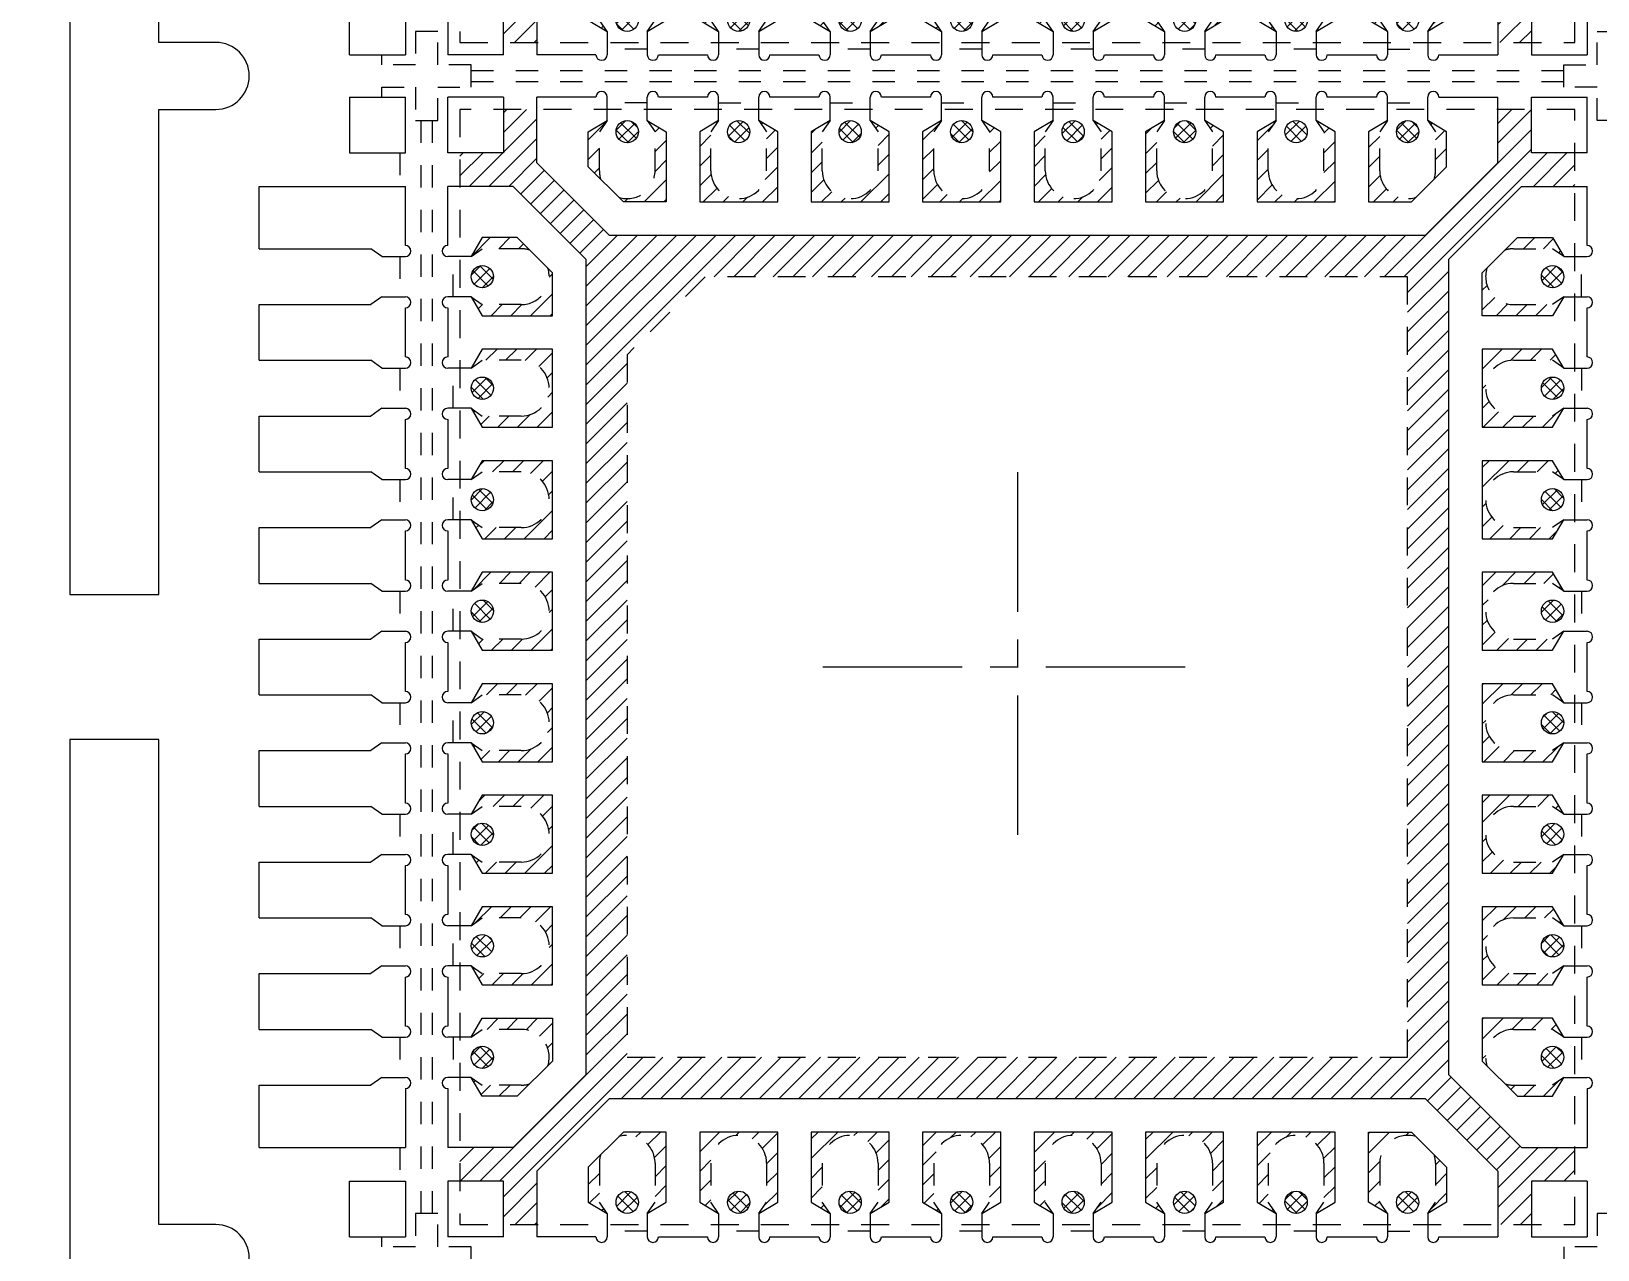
# Model space of a CAD drawing. Extents: x -6879 to 1236, y -1283 to -95.
# Drawn here: x -6789.49 to -6782.47, y -1137.33 to -1131.86 of the extents above; entities that cross this region are included whole.
import ezdxf

# ---------------------------------------------------------------- set-up
doc = ezdxf.new("R2010")
doc.units = 0
doc.header["$LTSCALE"] = 5
doc.header["$MEASUREMENT"] = 0
doc.header["$PDMODE"] = 3
for name, pattern in [('0', [0]), ('CENTER', [2, 1.25, -0.25, 0.25, -0.25]), ('HIDDEN', [0.375, 0.25, -0.125])]:
    doc.linetypes.add(name, pattern=pattern)
doc.layers.get('Defpoints').update_dxf_attribs({"linetype": 'CONTINUOUS'})
for name, color, linetype in [('1', 7, 'CONTINUOUS'), ('1D', 4, 'CONTINUOUS'), ('\\M+5B1EA\\M+5D7A2', 4, '0'), ('PKG', 2, 'CONTINUOUS')]:
    doc.layers.add(name, color=color, linetype=linetype)
doc.layers.add('center', color=1, linetype='CONTINUOUS', lineweight=18)
doc.layers.add('ETCH', color=4, linetype='CONTINUOUS', lineweight=15)
doc.styles.add('\\M+5CBCE\\M+5CCE5', font='SimSun.ttf')
doc.styles.add('SIMPLEX', font='SIMPLEX')
doc.dimstyles.get("Standard").update_dxf_attribs({"dimscale": 0.12, "dimtxt": 1, "dimasz": 1, "dimexe": 0.3, "dimexo": 0.3, "dimgap": 0.3, "dimtad": 0, "dimdec": 3, "dimzin": 0, "dimdsep": 46, "dimtxsty": 'SIMPLEX', "dimcen": 0.5, "dimclrd": 256, "dimclre": 256, "dimclrt": 256, "dimadec": 0, "dimazin": 0, "dimtfac": 1, "dimtdec": 3, "dimtofl": 0, "dimtmove": 0, "dimatfit": 0, "dimfxl": 0, "dimtolj": 1, "dimtzin": 0, "dimlwd": -1, "dimlwe": -1, "dimarcsym": 0})

# ---------------------------------------------------------------- blocks, each defined once
blk = doc.blocks.new('*D62')
at = {"layer": '\\M+5B1EA\\M+5D7A2', "linetype": 'Continuous', "lineweight": 5}
for p, q in [((-6790.8189, -1140.5995), (-6790.8189, -1149.5968)), ((-6790.8189, -1149.5968), (-6789.361, -1149.8368)), ((-6789.361, -1149.8368), (-6789.361, -1150.0768))]:
    blk.add_line(p, q, dxfattribs=at)
at = {"layer": 'Defpoints', "color": 0}
for p in [(-6756.0689, -1068.0755), (-6790.8189, -1140.5635), (-6789.361, -1150.0768)]:
    blk.add_point(p, dxfattribs=at)
at = {"layer": '\\M+5B1EA\\M+5D7A2', "lineweight": 5, "insert": (-6789.361, -1152.0972), "char_height": 0.96, "attachment_point": 5, "rotation": 90, "style": '\\M+5CBCE\\M+5CCE5'}
blk.add_mtext('\\A1;34.750', dxfattribs=at)
blk = doc.blocks.new('*U104')
at = {"layer": '1', "lineweight": 5}
for p, q in [((-0.09, -0.1175), (-0.09, -0.2225)), ((0.09, -0.1175), (0.09, -0.2225))]:
    blk.add_line(p, q, dxfattribs=at)
for points in [[(0.175, -0.0675), (0.175, 0.2475), (-0.175, 0.2475), (-0.175, -0.0675)], [(-0.175, -0.0675), (-0.09, -0.1175)], [(0.09, -0.1175), (0.175, -0.0675)]]:
    blk.add_lwpolyline(points, dxfattribs=at)
blk.add_circle((0, -0.0675), 0.05, dxfattribs=at)
for centre in [(-0.115, -0.2225), (0.115, -0.2225)]:
    blk.add_arc(centre, 0.025, 180, 0, dxfattribs=at)
at = {"layer": '1D', "linetype": 'HIDDEN', "lineweight": 5, "ltscale": 0.02}
for p, q in [((-0.125, 0.1075), (-0.125, -0.0675)), ((0.125, 0.1075), (0.125, -0.0675)), ((-0.09, -0.1175), (-0.125, -0.0675)), ((0.09, -0.1175), (0.125, -0.0675)), ((0.09, -0.1975), (-0.09, -0.1975))]:
    blk.add_line(p, q, dxfattribs=at)
blk.add_arc((0, 0.1075), 0.125, 0, 180, dxfattribs=at)
blk = doc.blocks.new('*U103')
at = {"layer": 'ETCH', "color": 0, "linetype": 'ByBlock', "lineweight": -2}
for p in [(0, 0), (0.5, 0), (1, 0), (1.5, 0), (2, 0), (2.5, 0)]:
    blk.add_blockref('*U104', p, dxfattribs=at)
blk = doc.blocks.new('*U106')
at = {"layer": '1', "lineweight": 5}
blk.add_line((-0.11, 0), (0.11, 0), dxfattribs=at)
blk = doc.blocks.new('*U105')
at = {"layer": 'ETCH', "color": 0, "linetype": 'ByBlock', "lineweight": -2}
for p in [(0, 0), (0.5, 0), (1, 0), (1.5, 0), (2, 0), (2.5, 0), (3, 0)]:
    blk.add_blockref('*U106', p, dxfattribs=at)
blk = doc.blocks.new('*U108')
at = {"layer": '1', "lineweight": 5}
for p, q in [((-0.09, -0.1175), (-0.09, -0.2225)), ((0.09, -0.1175), (0.09, -0.2225))]:
    blk.add_line(p, q, dxfattribs=at)
for points in [[(0.175, -0.0675), (0.175, 0.2475), (-0.175, 0.2475), (-0.175, -0.0675)], [(-0.175, -0.0675), (-0.09, -0.1175)], [(0.09, -0.1175), (0.175, -0.0675)]]:
    blk.add_lwpolyline(points, dxfattribs=at)
blk.add_circle((0, -0.0675), 0.05, dxfattribs=at)
for centre in [(-0.115, -0.2225), (0.115, -0.2225)]:
    blk.add_arc(centre, 0.025, 180, 0, dxfattribs=at)
at = {"layer": '1D', "linetype": 'HIDDEN', "lineweight": 5, "ltscale": 0.02}
for p, q in [((-0.125, 0.1075), (-0.125, -0.0675)), ((0.125, 0.1075), (0.125, -0.0675)), ((-0.09, -0.1175), (-0.125, -0.0675)), ((0.09, -0.1175), (0.125, -0.0675)), ((0.09, -0.1975), (-0.09, -0.1975))]:
    blk.add_line(p, q, dxfattribs=at)
blk.add_arc((0, 0.1075), 0.125, 0, 180, dxfattribs=at)
blk = doc.blocks.new('*U107')
at = {"layer": 'ETCH', "color": 0, "linetype": 'ByBlock', "lineweight": -2}
for p in [(0, 0), (0.5, 0), (1, 0), (1.5, 0), (2, 0), (2.5, 0)]:
    blk.add_blockref('*U108', p, dxfattribs=at)
blk = doc.blocks.new('*U110')
at = {"layer": '1', "lineweight": 5}
blk.add_line((-0.11, 0), (0.11, 0), dxfattribs=at)
blk = doc.blocks.new('*U109')
at = {"layer": 'ETCH', "color": 0, "linetype": 'ByBlock', "lineweight": -2}
for p in [(0, 0), (0.5, 0), (1, 0), (1.5, 0), (2, 0), (2.5, 0), (3, 0)]:
    blk.add_blockref('*U110', p, dxfattribs=at)
blk = doc.blocks.new('*U114')
at = {"layer": '1', "lineweight": 5}
for p, q in [((-0.09, -0.1175), (-0.09, -0.2225)), ((0.09, -0.1175), (0.09, -0.2225))]:
    blk.add_line(p, q, dxfattribs=at)
for points in [[(0.175, -0.0675), (0.175, 0.2475), (-0.175, 0.2475), (-0.175, -0.0675)], [(-0.175, -0.0675), (-0.09, -0.1175)], [(0.09, -0.1175), (0.175, -0.0675)]]:
    blk.add_lwpolyline(points, dxfattribs=at)
blk.add_circle((0, -0.0675), 0.05, dxfattribs=at)
for centre in [(-0.115, -0.2225), (0.115, -0.2225)]:
    blk.add_arc(centre, 0.025, 180, 0, dxfattribs=at)
at = {"layer": '1D', "linetype": 'HIDDEN', "lineweight": 5, "ltscale": 0.02}
for p, q in [((-0.125, 0.1075), (-0.125, -0.0675)), ((0.125, 0.1075), (0.125, -0.0675)), ((-0.09, -0.1175), (-0.125, -0.0675)), ((0.09, -0.1175), (0.125, -0.0675)), ((0.09, -0.1975), (-0.09, -0.1975))]:
    blk.add_line(p, q, dxfattribs=at)
blk.add_arc((0, 0.1075), 0.125, 0, 180, dxfattribs=at)
blk = doc.blocks.new('*U113')
at = {"layer": 'ETCH', "color": 0, "linetype": 'ByBlock', "lineweight": -2}
for p in [(0, 0), (0.5, 0), (1, 0), (1.5, 0), (2, 0), (2.5, 0)]:
    blk.add_blockref('*U114', p, dxfattribs=at)
blk = doc.blocks.new('*U102')
at = {"layer": '1', "lineweight": 5}
blk.add_line((-0.11, 0), (0.11, 0), dxfattribs=at)
blk = doc.blocks.new('*U101')
at = {"layer": 'ETCH', "color": 0, "linetype": 'ByBlock', "lineweight": -2}
for p in [(0, 0), (0.5, 0), (1, 0), (1.5, 0), (2, 0), (2.5, 0), (3, 0)]:
    blk.add_blockref('*U102', p, dxfattribs=at)
blk = doc.blocks.new('*U112')
at = {"layer": '1', "lineweight": 5}
for p, q in [((-0.09, -0.1175), (-0.09, -0.2225)), ((0.09, -0.1175), (0.09, -0.2225))]:
    blk.add_line(p, q, dxfattribs=at)
for points in [[(0.175, -0.0675), (0.175, 0.2475), (-0.175, 0.2475), (-0.175, -0.0675)], [(-0.175, -0.0675), (-0.09, -0.1175)], [(0.09, -0.1175), (0.175, -0.0675)]]:
    blk.add_lwpolyline(points, dxfattribs=at)
blk.add_circle((0, -0.0675), 0.05, dxfattribs=at)
for centre in [(-0.115, -0.2225), (0.115, -0.2225)]:
    blk.add_arc(centre, 0.025, 180, 0, dxfattribs=at)
at = {"layer": '1D', "linetype": 'HIDDEN', "lineweight": 5, "ltscale": 0.02}
for p, q in [((-0.125, 0.1075), (-0.125, -0.0675)), ((0.125, 0.1075), (0.125, -0.0675)), ((-0.09, -0.1175), (-0.125, -0.0675)), ((0.09, -0.1175), (0.125, -0.0675)), ((0.09, -0.1975), (-0.09, -0.1975))]:
    blk.add_line(p, q, dxfattribs=at)
blk.add_arc((0, 0.1075), 0.125, 0, 180, dxfattribs=at)
blk = doc.blocks.new('*U111')
at = {"layer": 'ETCH', "color": 0, "linetype": 'ByBlock', "lineweight": -2}
for p in [(0, 0), (0.5, 0), (1, 0), (1.5, 0), (2, 0), (2.5, 0)]:
    blk.add_blockref('*U112', p, dxfattribs=at)
blk = doc.blocks.new('*U116')
at = {"layer": '1', "lineweight": 5}
blk.add_line((-0.11, 0), (0.11, 0), dxfattribs=at)
blk = doc.blocks.new('*U115')
at = {"layer": 'ETCH', "color": 0, "linetype": 'ByBlock', "lineweight": -2}
for p in [(0, 0), (0.5, 0), (1, 0), (1.5, 0), (2, 0), (2.5, 0), (3, 0)]:
    blk.add_blockref('*U116', p, dxfattribs=at)
blk = doc.blocks.new('*U100')
at = {"layer": 'ETCH'}
h = blk.add_hatch(dxfattribs=at)
h.set_pattern_fill('ANSI31', color=256, scale=0.5)
h.set_pattern_definition([(45, (163.06536, 81.718724), (-0.044194174, 0.044194174), [])])
h.paths.add_polyline_path([(-2.5, 2.305), (-2.305, 2.305), (-2.305, 2.5), (-2.155, 2.5), (-2.155, 2.2611), (-1.8289, 1.935), (1.8289, 1.935), (2.155, 2.2611), (2.155, 2.5), (2.305, 2.5), (2.305, 2.305), (2.5, 2.305), (2.5, 2.155), (2.2611, 2.155), (1.935, 1.8289), (1.935, -1.8289), (2.2611, -2.155), (2.5, -2.155), (2.5, -2.305), (2.305, -2.305), (2.305, -2.5), (2.155, -2.5), (2.155, -2.2611), (1.8289, -1.935), (-1.8289, -1.935), (-2.155, -2.2611), (-2.155, -2.5), (-2.305, -2.5), (-2.305, -2.305), (-2.5, -2.305), (-2.5, -2.155), (-2.2611, -2.155), (-1.935, -1.8289), (-1.935, 1.8289), (-2.2611, 2.155), (-2.5, 2.155)])
h.paths.add_polyline_path([(-1.75, 1.4), (-1.75, -1.75), (1.75, -1.75), (1.75, 1.75), (-1.4, 1.75)], flags=16)
at = {"layer": 'ETCH', "lineweight": 5}
h = blk.add_hatch(dxfattribs=at)
h.set_pattern_fill('ANSI37', color=6, scale=0.3, style=0)
h.set_pattern_definition([(45, (6732.2534, 944.254025), (-0.0265165043, 0.0265165043), []), (135, (6732.2534, 944.254025), (-0.0265165043, -0.0265165043), [])])
h.paths.add_polyline_path([(1.8, 2.4, 1), (1.7, 2.4, 1)])
h.paths.add_polyline_path([(0.8, 2.4, 1), (0.7, 2.4, 1)])
h.paths.add_polyline_path([(-0.2, 2.4, 1), (-0.3, 2.4, 1)])
h.paths.add_polyline_path([(-1.2, 2.4, 1), (-1.3, 2.4, 1)])
h.paths.add_polyline_path([(-2.35, 1.75, 1), (-2.45, 1.75, 1)])
h.paths.add_polyline_path([(-2.35, 1.25, 1), (-2.45, 1.25, 1)])
h.paths.add_polyline_path([(-2.35, 0.25, 1), (-2.45, 0.25, 1)])
h.paths.add_polyline_path([(-2.35, -0.25, 1), (-2.45, -0.25, 1)])
h.paths.add_polyline_path([(-1.2, -2.4, 1), (-1.3, -2.4, 1)])
h.paths.add_polyline_path([(0.3, 2.4, 1), (0.2, 2.4, 1)])
h.paths.add_polyline_path([(-0.2, -2.4, 1), (-0.3, -2.4, 1)])
h.paths.add_polyline_path([(-0.7, 2.4, 1), (-0.8, 2.4, 1)])
h.paths.add_polyline_path([(2.45, -1.25, 1), (2.35, -1.25, 1)])
h.paths.add_polyline_path([(1.3, 2.4, 1), (1.2, 2.4, 1)])
h.paths.add_polyline_path([(-1.7, 2.4, 1), (-1.8, 2.4, 1)])
h.paths.add_polyline_path([(0.8, -2.4, 1), (0.7, -2.4, 1)])
h.paths.add_polyline_path([(1.8, -2.4, 1), (1.7, -2.4, 1)])
h.paths.add_polyline_path([(-2.35, -0.75, 1), (-2.45, -0.75, 1)])
h.paths.add_polyline_path([(-2.35, -1.75, 1), (-2.45, -1.75, 1)])
h.paths.add_polyline_path([(-2.35, 0.75, 1), (-2.45, 0.75, 1)])
h.paths.add_polyline_path([(-2.35, -1.25, 1), (-2.45, -1.25, 1)])
h.paths.add_polyline_path([(0.3, -2.4, 1), (0.2, -2.4, 1)])
h.paths.add_polyline_path([(1.3, -2.4, 1), (1.2, -2.4, 1)])
h.paths.add_polyline_path([(-1.7, -2.4, 1), (-1.8, -2.4, 1)])
h.paths.add_polyline_path([(-0.7, -2.4, 1), (-0.8, -2.4, 1)])
h.paths.add_polyline_path([(2.45, 0.75, 1), (2.35, 0.75, 1)])
h.paths.add_polyline_path([(2.45, -1.75, 1), (2.35, -1.75, 1)])
h.paths.add_polyline_path([(2.45, -0.75, 1), (2.35, -0.75, 1)])
h.paths.add_polyline_path([(2.45, 0.25, 1), (2.35, 0.25, 1)])
h.paths.add_polyline_path([(2.45, -0.25, 1), (2.35, -0.25, 1)])
h.paths.add_polyline_path([(2.45, 1.25, 1), (2.35, 1.25, 1)])
h.paths.add_polyline_path([(2.45, 1.75, 1), (2.35, 1.75, 1)])
at = {"layer": 'ETCH'}
h = blk.add_hatch(dxfattribs=at)
h.set_pattern_fill('ANSI31', color=256, scale=0.5, angle=180)
h.paths.add_polyline_path([(1.425, 2.085), (1.425, 2.4), (1.34, 2.45), (1.375, 2.4), (1.375, 2.225, -1), (1.125, 2.225), (1.125, 2.4), (1.16, 2.45), (1.075, 2.4), (1.075, 2.085)])
h.paths.add_polyline_path([(-1.075, 2.085), (-1.075, 2.4), (-1.16, 2.45), (-1.125, 2.4), (-1.125, 2.225, -1), (-1.375, 2.225), (-1.375, 2.4), (-1.34, 2.45), (-1.425, 2.4), (-1.425, 2.085)])
h.paths.add_polyline_path([(0.925, 2.085), (0.925, 2.4), (0.84, 2.45), (0.875, 2.4), (0.875, 2.225, -1), (0.625, 2.225), (0.625, 2.4), (0.66, 2.45), (0.575, 2.4), (0.575, 2.085)])
h.paths.add_polyline_path([(0.425, 2.085), (0.425, 2.4), (0.34, 2.45), (0.375, 2.4), (0.375, 2.225, -1), (0.125, 2.225), (0.125, 2.4), (0.16, 2.45), (0.075, 2.4), (0.075, 2.085)])
h.paths.add_polyline_path([(-0.575, 2.085), (-0.575, 2.4), (-0.66, 2.45), (-0.625, 2.4), (-0.625, 2.225, -1), (-0.875, 2.225), (-0.875, 2.4), (-0.84, 2.45), (-0.925, 2.4), (-0.925, 2.085)])
h.paths.add_polyline_path([(-0.075, 2.085), (-0.075, 2.4), (-0.16, 2.45), (-0.125, 2.4), (-0.125, 2.225, -1), (-0.375, 2.225), (-0.375, 2.4), (-0.34, 2.45), (-0.425, 2.4), (-0.425, 2.085)])
h.paths.add_polyline_path([(1.625, 2.225), (1.625, 2.4), (1.66, 2.45), (1.575, 2.4), (1.575, 2.085), (1.7668, 2.085), (1.7876, 2.1058, -0.506777)])
h.paths.add_polyline_path([(-1.575, 2.4), (-1.66, 2.45), (-1.625, 2.4), (-1.625, 2.225, -0.506777), (-1.7876, 2.1058), (-1.7668, 2.085), (-1.575, 2.085)])
h.paths.add_polyline_path([(1.925, 2.2432), (1.925, 2.4), (1.84, 2.45), (1.875, 2.4), (1.875, 2.225, -0.076504), (1.8692, 2.1874)])
h.paths.add_polyline_path([(-1.875, 2.225), (-1.875, 2.4), (-1.84, 2.45), (-1.925, 2.4), (-1.925, 2.2432), (-1.8692, 2.1874, -0.076504)])
h = blk.add_hatch(dxfattribs=at)
h.set_pattern_fill('ANSI31', color=256, scale=0.5)
h.paths.add_polyline_path([(-2.085, 1.425), (-2.4, 1.425), (-2.45, 1.34), (-2.4, 1.375), (-2.225, 1.375, -1), (-2.225, 1.125), (-2.4, 1.125), (-2.45, 1.16), (-2.4, 1.075), (-2.085, 1.075)])
h.paths.add_polyline_path([(-2.085, -1.075), (-2.4, -1.075), (-2.45, -1.16), (-2.4, -1.125), (-2.225, -1.125, -1), (-2.225, -1.375), (-2.4, -1.375), (-2.45, -1.34), (-2.4, -1.425), (-2.085, -1.425)])
h.paths.add_polyline_path([(-2.085, 0.925), (-2.4, 0.925), (-2.45, 0.84), (-2.4, 0.875), (-2.225, 0.875, -1), (-2.225, 0.625), (-2.4, 0.625), (-2.45, 0.66), (-2.4, 0.575), (-2.085, 0.575)])
h.paths.add_polyline_path([(-2.085, 0.425), (-2.4, 0.425), (-2.45, 0.34), (-2.4, 0.375), (-2.225, 0.375, -1), (-2.225, 0.125), (-2.4, 0.125), (-2.45, 0.16), (-2.4, 0.075), (-2.085, 0.075)])
h.paths.add_polyline_path([(-2.085, -0.575), (-2.4, -0.575), (-2.45, -0.66), (-2.4, -0.625), (-2.225, -0.625, -1), (-2.225, -0.875), (-2.4, -0.875), (-2.45, -0.84), (-2.4, -0.925), (-2.085, -0.925)])
h.paths.add_polyline_path([(-2.085, -0.075), (-2.4, -0.075), (-2.45, -0.16), (-2.4, -0.125), (-2.225, -0.125, -1), (-2.225, -0.375), (-2.4, -0.375), (-2.45, -0.34), (-2.4, -0.425), (-2.085, -0.425)])
h.paths.add_polyline_path([(-2.225, 1.625), (-2.4, 1.625), (-2.45, 1.66), (-2.4, 1.575), (-2.085, 1.575), (-2.085, 1.7668), (-2.1058, 1.7876, -0.506777)])
h.paths.add_polyline_path([(-2.4, -1.575), (-2.45, -1.66), (-2.4, -1.625), (-2.225, -1.625, -0.506777), (-2.1058, -1.7876), (-2.085, -1.7668), (-2.085, -1.575)])
h.paths.add_polyline_path([(-2.2432, 1.925), (-2.4, 1.925), (-2.45, 1.84), (-2.4, 1.875), (-2.225, 1.875, -0.076504), (-2.1874, 1.8692)])
h.paths.add_polyline_path([(-2.225, -1.875), (-2.4, -1.875), (-2.45, -1.84), (-2.4, -1.925), (-2.2432, -1.925), (-2.1874, -1.8692, -0.076504)])
h = blk.add_hatch(dxfattribs=at)
h.set_pattern_fill('ANSI31', color=256, scale=0.5)
h.paths.add_polyline_path([(2.085, -1.425), (2.4, -1.425), (2.45, -1.34), (2.4, -1.375), (2.225, -1.375, -1), (2.225, -1.125), (2.4, -1.125), (2.45, -1.16), (2.4, -1.075), (2.085, -1.075)])
h.paths.add_polyline_path([(2.085, 1.075), (2.4, 1.075), (2.45, 1.16), (2.4, 1.125), (2.225, 1.125, -1), (2.225, 1.375), (2.4, 1.375), (2.45, 1.34), (2.4, 1.425), (2.085, 1.425)])
h.paths.add_polyline_path([(2.085, -0.925), (2.4, -0.925), (2.45, -0.84), (2.4, -0.875), (2.225, -0.875, -1), (2.225, -0.625), (2.4, -0.625), (2.45, -0.66), (2.4, -0.575), (2.085, -0.575)])
h.paths.add_polyline_path([(2.085, -0.425), (2.4, -0.425), (2.45, -0.34), (2.4, -0.375), (2.225, -0.375, -1), (2.225, -0.125), (2.4, -0.125), (2.45, -0.16), (2.4, -0.075), (2.085, -0.075)])
h.paths.add_polyline_path([(2.085, 0.575), (2.4, 0.575), (2.45, 0.66), (2.4, 0.625), (2.225, 0.625, -1), (2.225, 0.875), (2.4, 0.875), (2.45, 0.84), (2.4, 0.925), (2.085, 0.925)])
h.paths.add_polyline_path([(2.085, 0.075), (2.4, 0.075), (2.45, 0.16), (2.4, 0.125), (2.225, 0.125, -1), (2.225, 0.375), (2.4, 0.375), (2.45, 0.34), (2.4, 0.425), (2.085, 0.425)])
h.paths.add_polyline_path([(2.225, -1.625), (2.4, -1.625), (2.45, -1.66), (2.4, -1.575), (2.085, -1.575), (2.085, -1.7668), (2.1058, -1.7876, -0.506777)])
h.paths.add_polyline_path([(2.4, 1.575), (2.45, 1.66), (2.4, 1.625), (2.225, 1.625, -0.506777), (2.1058, 1.7876), (2.085, 1.7668), (2.085, 1.575)])
h.paths.add_polyline_path([(2.2432, -1.925), (2.4, -1.925), (2.45, -1.84), (2.4, -1.875), (2.225, -1.875, -0.076504), (2.1874, -1.8692)])
h.paths.add_polyline_path([(2.225, 1.875), (2.4, 1.875), (2.45, 1.84), (2.4, 1.925), (2.2432, 1.925), (2.1874, 1.8692, -0.076504)])
h = blk.add_hatch(dxfattribs=at)
h.set_pattern_fill('ANSI31', color=256, scale=0.5)
h.paths.add_polyline_path([(-1.425, -2.085), (-1.425, -2.4), (-1.34, -2.45), (-1.375, -2.4), (-1.375, -2.225, -1), (-1.125, -2.225), (-1.125, -2.4), (-1.16, -2.45), (-1.075, -2.4), (-1.075, -2.085)])
h.paths.add_polyline_path([(1.075, -2.085), (1.075, -2.4), (1.16, -2.45), (1.125, -2.4), (1.125, -2.225, -1), (1.375, -2.225), (1.375, -2.4), (1.34, -2.45), (1.425, -2.4), (1.425, -2.085)])
h.paths.add_polyline_path([(-0.925, -2.085), (-0.925, -2.4), (-0.84, -2.45), (-0.875, -2.4), (-0.875, -2.225, -1), (-0.625, -2.225), (-0.625, -2.4), (-0.66, -2.45), (-0.575, -2.4), (-0.575, -2.085)])
h.paths.add_polyline_path([(-0.425, -2.085), (-0.425, -2.4), (-0.34, -2.45), (-0.375, -2.4), (-0.375, -2.225, -1), (-0.125, -2.225), (-0.125, -2.4), (-0.16, -2.45), (-0.075, -2.4), (-0.075, -2.085)])
h.paths.add_polyline_path([(0.575, -2.085), (0.575, -2.4), (0.66, -2.45), (0.625, -2.4), (0.625, -2.225, -1), (0.875, -2.225), (0.875, -2.4), (0.84, -2.45), (0.925, -2.4), (0.925, -2.085)])
h.paths.add_polyline_path([(0.075, -2.085), (0.075, -2.4), (0.16, -2.45), (0.125, -2.4), (0.125, -2.225, -1), (0.375, -2.225), (0.375, -2.4), (0.34, -2.45), (0.425, -2.4), (0.425, -2.085)])
h.paths.add_polyline_path([(-1.625, -2.225), (-1.625, -2.4), (-1.66, -2.45), (-1.575, -2.4), (-1.575, -2.085), (-1.7668, -2.085), (-1.7876, -2.1058, -0.506777)])
h.paths.add_polyline_path([(1.575, -2.4), (1.66, -2.45), (1.625, -2.4), (1.625, -2.225, -0.506777), (1.7876, -2.1058), (1.7668, -2.085), (1.575, -2.085)])
h.paths.add_polyline_path([(-1.925, -2.2432), (-1.925, -2.4), (-1.84, -2.45), (-1.875, -2.4), (-1.875, -2.225, -0.076504), (-1.8692, -2.1874)])
h.paths.add_polyline_path([(1.875, -2.225), (1.875, -2.4), (1.84, -2.45), (1.925, -2.4), (1.925, -2.2432), (1.8692, -2.1874, -0.076504)])
at = {"layer": '1', "lineweight": 5}
for p, q in [((-2.555, 2.305, -0.0291), (-2.555, 2.555, -0.0291)), ((-2.305, 2.555, -0.0291), (-2.555, 2.555, -0.0291)), ((-2.155, 2.2611, -0.0291), (-2.155, 2.555, -0.0291)), ((-1.89, 2.555, -0.0291), (-2.155, 2.555, -0.0291)), ((-1.84, 2.45, -0.0291), (-1.84, 2.555, -0.0291)), ((-1.66, 2.45, -0.0291), (-1.66, 2.555, -0.0291)), ((1.66, 2.45, -0.0291), (1.66, 2.555, -0.0291)), ((1.84, 2.45, -0.0291), (1.84, 2.555, -0.0291)), ((1.89, 2.555, -0.0291), (2.155, 2.555, -0.0291)), ((2.155, 2.2611, -0.0291), (2.155, 2.555, -0.0291)), ((2.305, 2.555, -0.0291), (2.555, 2.555, -0.0291)), ((2.555, 2.305, -0.0291), (2.555, 2.555, -0.0291)), ((-2.155, 2.2611, -0.0291), (-1.8289, 1.935, -0.0291)), ((1.8289, 1.935, -0.0291), (2.155, 2.2611, -0.0291)), ((-2.2611, 2.155, -0.0291), (-2.555, 2.155, -0.0291)), ((-2.555, 1.89, -0.0291), (-2.555, 2.155, -0.0291)), ((-1.935, 1.8289, -0.0291), (-2.2611, 2.155, -0.0291)), ((1.935, 1.8289, -0.0291), (2.2611, 2.155, -0.0291)), ((2.2611, 2.155, -0.0291), (2.555, 2.155, -0.0291)), ((2.555, 1.89, -0.0291), (2.555, 2.155, -0.0291)), ((-2.45, 1.84, -0.0291), (-2.555, 1.84, -0.0291)), ((2.45, 1.84, -0.0291), (2.555, 1.84, -0.0291)), ((-2.45, 1.66, -0.0291), (-2.555, 1.66, -0.0291)), ((2.45, 1.66, -0.0291), (2.555, 1.66, -0.0291)), ((-2.45, -1.66, -0.0291), (-2.555, -1.66, -0.0291)), ((2.45, -1.66, -0.0291), (2.555, -1.66, -0.0291)), ((-2.45, -1.84, -0.0291), (-2.555, -1.84, -0.0291)), ((-2.555, -1.89, -0.0291), (-2.555, -2.155, -0.0291)), ((-2.2611, -2.155, -0.0291), (-1.935, -1.8289, -0.0291)), ((2.2611, -2.155, -0.0291), (1.935, -1.8289, -0.0291)), ((2.45, -1.84, -0.0291), (2.555, -1.84, -0.0291)), ((2.555, -1.89, -0.0291), (2.555, -2.155, -0.0291)), ((-2.155, -2.2611, -0.0291), (-1.8289, -1.935, -0.0291)), ((1.8289, -1.935, -0.0291), (2.155, -2.2611, -0.0291)), ((-2.2611, -2.155, -0.0291), (-2.555, -2.155, -0.0291)), ((2.2611, -2.155, -0.0291), (2.555, -2.155, -0.0291)), ((-2.555, -2.305, -0.0291), (-2.555, -2.555, -0.0291)), ((-2.155, -2.2611, -0.0291), (-2.155, -2.555, -0.0291)), ((2.155, -2.2611, -0.0291), (2.155, -2.555, -0.0291)), ((2.555, -2.305, -0.0291), (2.555, -2.555, -0.0291)), ((-1.84, -2.45, -0.0291), (-1.84, -2.555, -0.0291)), ((-1.66, -2.45, -0.0291), (-1.66, -2.555, -0.0291)), ((1.66, -2.45, -0.0291), (1.66, -2.555, -0.0291)), ((1.84, -2.45, -0.0291), (1.84, -2.555, -0.0291)), ((-2.305, -2.555, -0.0291), (-2.555, -2.555, -0.0291)), ((-1.89, -2.555, -0.0291), (-2.155, -2.555, -0.0291)), ((1.89, -2.555, -0.0291), (2.155, -2.555, -0.0291)), ((2.305, -2.555, -0.0291), (2.555, -2.555, -0.0291))]:
    blk.add_line(p, q, dxfattribs=at)
at = {"layer": '1', "color": 7, "lineweight": 5}
for p, q in [((1.8289, 1.935, -0.0291), (-1.8289, 1.935, -0.0291)), ((-1.935, 1.8289, -0.0291), (-1.935, -1.8289, -0.0291)), ((1.935, -1.8289, -0.0291), (1.935, 1.8289, -0.0291)), ((-1.8289, -1.935, -0.0291), (1.8289, -1.935, -0.0291))]:
    blk.add_line(p, q, dxfattribs=at)
at = {"layer": '1', "lineweight": 5, "elevation": -0.0291}
for points in [[(-2.305, 2.555), (-2.305, 2.305), (-2.555, 2.305)], [(2.555, 2.305), (2.305, 2.305), (2.305, 2.555)], [(-1.925, 2.4), (-1.84, 2.45)], [(-1.575, 2.4), (-1.575, 2.085), (-1.7668, 2.085), (-1.925, 2.2432)], [(-1.925, 2.2432), (-1.925, 2.4)], [(-1.66, 2.45), (-1.575, 2.4)], [(1.66, 2.45), (1.575, 2.4)], [(1.575, 2.4), (1.575, 2.085), (1.7668, 2.085), (1.925, 2.2432)], [(1.925, 2.4), (1.84, 2.45)], [(1.925, 2.2432), (1.925, 2.4)], [(-2.4, 1.925), (-2.45, 1.84)], [(-2.4, 1.575), (-2.085, 1.575), (-2.085, 1.7668), (-2.2432, 1.925)], [(-2.2432, 1.925), (-2.4, 1.925)], [(2.4, 1.575), (2.085, 1.575), (2.085, 1.7668), (2.2432, 1.925)], [(2.2432, 1.925), (2.4, 1.925)], [(2.4, 1.925), (2.45, 1.84)], [(-2.45, 1.66), (-2.4, 1.575)], [(2.45, 1.66), (2.4, 1.575)], [(-2.45, -1.66), (-2.4, -1.575)], [(-2.4, -1.575), (-2.085, -1.575), (-2.085, -1.7668), (-2.2432, -1.925)], [(2.4, -1.575), (2.085, -1.575), (2.085, -1.7668), (2.2432, -1.925)], [(2.45, -1.66), (2.4, -1.575)], [(-2.4, -1.925), (-2.45, -1.84)], [(2.4, -1.925), (2.45, -1.84)], [(-2.2432, -1.925), (-2.4, -1.925)], [(2.2432, -1.925), (2.4, -1.925)], [(-1.575, -2.4), (-1.575, -2.085), (-1.7668, -2.085), (-1.925, -2.2432)], [(1.575, -2.4), (1.575, -2.085), (1.7668, -2.085), (1.925, -2.2432)], [(-1.925, -2.2432), (-1.925, -2.4)], [(1.925, -2.2432), (1.925, -2.4)], [(-2.305, -2.555), (-2.305, -2.305), (-2.555, -2.305)], [(2.555, -2.305), (2.305, -2.305), (2.305, -2.555)], [(-1.925, -2.4), (-1.84, -2.45)], [(-1.66, -2.45), (-1.575, -2.4)], [(1.66, -2.45), (1.575, -2.4)], [(1.925, -2.4), (1.84, -2.45)]]:
    blk.add_lwpolyline(points, dxfattribs=at)
at = {"layer": '1', "lineweight": 5}
for centre in [(-1.75, 2.4, -0.0291), (1.75, 2.4, -0.0291), (-2.4, 1.75, -0.0291), (2.4, 1.75, -0.0291), (-2.4, -1.75, -0.0291), (2.4, -1.75, -0.0291), (-1.75, -2.4, -0.0291), (1.75, -2.4, -0.0291)]:
    blk.add_circle(centre, 0.05, dxfattribs=at)
for centre, start, end in [((-1.865, 2.555, -0.0291), 360, 180), ((-1.635, 2.555, -0.0291), 360, 180), ((1.635, 2.555, -0.0291), 0, 180), ((1.865, 2.555, -0.0291), 0, 180), ((-2.555, 1.865, -0.0291), 90, 270), ((2.555, 1.865, -0.0291), 270, 90), ((-2.555, 1.635, -0.0291), 90, 270), ((2.555, 1.635, -0.0291), 270, 90), ((-2.555, -1.635, -0.0291), 90, 270), ((2.555, -1.635, -0.0291), 270, 90), ((-2.555, -1.865, -0.0291), 90, 270), ((2.555, -1.865, -0.0291), 270, 90), ((-1.865, -2.555, -0.0291), 180, 0), ((-1.635, -2.555, -0.0291), 180, 0), ((1.635, -2.555, -0.0291), 180, 360), ((1.865, -2.555, -0.0291), 180, 360)]:
    blk.add_arc(centre, 0.025, start, end, dxfattribs=at)
at = {"layer": '1D', "linetype": 'HIDDEN', "lineweight": 5, "ltscale": 0.02}
for p, q in [((-1.66, 2.53, -0.0291), (-1.84, 2.53, -0.0291)), ((1.66, 2.53, -0.0291), (1.84, 2.53, -0.0291)), ((-1.84, 2.45, -0.0291), (-1.875, 2.4, -0.0291)), ((-1.875, 2.225, -0.0291), (-1.875, 2.4, -0.0291)), ((-1.66, 2.45, -0.0291), (-1.625, 2.4, -0.0291)), ((-1.625, 2.225, -0.0291), (-1.625, 2.4, -0.0291)), ((1.66, 2.45, -0.0291), (1.625, 2.4, -0.0291)), ((1.625, 2.225, -0.0291), (1.625, 2.4, -0.0291)), ((1.84, 2.45, -0.0291), (1.875, 2.4, -0.0291)), ((1.875, 2.225, -0.0291), (1.875, 2.4, -0.0291)), ((-2.53, 1.66, -0.0291), (-2.53, 1.84, -0.0291)), ((-2.45, 1.84, -0.0291), (-2.4, 1.875, -0.0291)), ((-2.225, 1.875, -0.0291), (-2.4, 1.875, -0.0291)), ((2.225, 1.875, -0.0291), (2.4, 1.875, -0.0291)), ((2.45, 1.84, -0.0291), (2.4, 1.875, -0.0291)), ((2.53, 1.66, -0.0291), (2.53, 1.84, -0.0291)), ((-2.45, 1.66, -0.0291), (-2.4, 1.625, -0.0291)), ((-2.225, 1.625, -0.0291), (-2.4, 1.625, -0.0291)), ((2.225, 1.625, -0.0291), (2.4, 1.625, -0.0291)), ((2.45, 1.66, -0.0291), (2.4, 1.625, -0.0291)), ((-2.53, -1.66, -0.0291), (-2.53, -1.84, -0.0291)), ((-2.45, -1.66, -0.0291), (-2.4, -1.625, -0.0291)), ((-2.225, -1.625, -0.0291), (-2.4, -1.625, -0.0291)), ((2.225, -1.625, -0.0291), (2.4, -1.625, -0.0291)), ((2.45, -1.66, -0.0291), (2.4, -1.625, -0.0291)), ((2.53, -1.66, -0.0291), (2.53, -1.84, -0.0291)), ((-2.45, -1.84, -0.0291), (-2.4, -1.875, -0.0291)), ((-2.225, -1.875, -0.0291), (-2.4, -1.875, -0.0291)), ((2.225, -1.875, -0.0291), (2.4, -1.875, -0.0291)), ((2.45, -1.84, -0.0291), (2.4, -1.875, -0.0291)), ((-1.875, -2.225, -0.0291), (-1.875, -2.4, -0.0291)), ((-1.625, -2.225, -0.0291), (-1.625, -2.4, -0.0291)), ((1.625, -2.225, -0.0291), (1.625, -2.4, -0.0291)), ((1.875, -2.225, -0.0291), (1.875, -2.4, -0.0291)), ((-1.84, -2.45, -0.0291), (-1.875, -2.4, -0.0291)), ((-1.66, -2.45, -0.0291), (-1.625, -2.4, -0.0291)), ((1.66, -2.45, -0.0291), (1.625, -2.4, -0.0291)), ((1.84, -2.45, -0.0291), (1.875, -2.4, -0.0291)), ((-1.66, -2.53, -0.0291), (-1.84, -2.53, -0.0291)), ((1.66, -2.53, -0.0291), (1.84, -2.53, -0.0291))]:
    blk.add_line(p, q, dxfattribs=at)
at = {"layer": '1D', "linetype": 'HIDDEN', "lineweight": 5, "ltscale": 0.1, "elevation": -0.0291}
blk.add_lwpolyline([(-1.4, 1.75), (-1.75, 1.4), (-1.75, -1.75), (1.75, -1.75), (1.75, 1.75)], close=True, dxfattribs=at)
at = {"layer": '1D', "linetype": 'HIDDEN', "lineweight": 5, "ltscale": 0.02}
for centre, start, end in [((-1.75, 2.225, -0.0291), 180, 197.49937), ((-1.75, 2.225, -0.0291), 252.50063, 360), ((1.75, 2.225, -0.0291), 180, 287.49937), ((1.75, 2.225, -0.0291), 342.50063, 0), ((-2.225, 1.75, -0.0291), 72.50063, 90), ((2.225, 1.75, -0.0291), 90, 107.49937), ((-2.225, 1.75, -0.0291), 270, 17.49937), ((2.225, 1.75, -0.0291), 162.50063, 270), ((-2.225, -1.75, -0.0291), 342.50063, 90), ((2.225, -1.75, -0.0291), 90, 197.49937), ((-2.225, -1.75, -0.0291), 270, 287.49937), ((2.225, -1.75, -0.0291), 252.50063, 270), ((-1.75, -2.225, -0.0291), 0, 107.49937), ((1.75, -2.225, -0.0291), 72.50063, 180), ((-1.75, -2.225, -0.0291), 162.50063, 180), ((1.75, -2.225, -0.0291), 360, 17.49937)]:
    blk.add_arc(centre, 0.125, start, end, dxfattribs=at)
at = {"layer": 'center', "color": 1, "linetype": 'CENTER', "lineweight": 5, "ltscale": 0.1}
for p, q in [((0, 0.8728, -0.0291), (0, -0.8728, -0.0291)), ((-0.8728, 0, -0.0291), (0.8728, 0, -0.0291))]:
    blk.add_line(p, q, dxfattribs=at)
at = {"layer": 'PKG', "linetype": 'HIDDEN', "lineweight": 5, "ltscale": 0.1, "elevation": -0.0291}
blk.add_lwpolyline([(2.5, 2.5), (-2.5, 2.5), (-2.5, -2.5), (2.5, -2.5)], close=True, dxfattribs=at)
at = {"layer": 'ETCH'}
for name, p, rotation in [('*U101', (1.5, 2.555, -0.0291), 180), ('*U113', (1.25, 2.3325, -0.0291), 180), ('*U115', (-2.555, 1.5, -0.0291), 270), ('*U109', (2.555, -1.5, -0.0291), 90), ('*U111', (-2.3325, 1.25, -0.0291), 270), ('*U107', (2.3325, -1.25, -0.0291), 90)]:
    blk.add_blockref(name, p, dxfattribs=dict(at, rotation=rotation))
for name, p in [('*U103', (-1.25, -2.3325, -0.0291)), ('*U105', (-1.5, -2.555, -0.0291))]:
    blk.add_blockref(name, p, dxfattribs=at)
blk = doc.blocks.new('*U117')
at = {"layer": 'ETCH', "color": 0, "linetype": 'ByBlock', "lineweight": -2}
for p in [(0, 5.3), (0, 0)]:
    blk.add_blockref('*U100', p, dxfattribs=at)

msp = doc.modelspace()

# ---------------------------------------------------------------- linework, layer by layer
at = {"layer": '1', "lineweight": 5}
for p, q in [((-6787.8139, -1131.7185, -0.0291), (-6787.8139, -1131.9685, -0.0291)), ((-6788.0639, -1131.9685, -0.0291), (-6787.8139, -1131.9685, -0.0291)), ((-6788.0639, -1132.1585, -0.0291), (-6787.8139, -1132.1585, -0.0291)), ((-6787.8139, -1132.4085, -0.0291), (-6787.8139, -1132.1585, -0.0291)), ((-6788.4689, -1132.5585, -0.0291), (-6787.8139, -1132.5585, -0.0291)), ((-6787.8139, -1132.8235, -0.0291), (-6787.8139, -1132.5585, -0.0291)), ((-6787.9189, -1132.8735, -0.0291), (-6787.9689, -1132.8385, -0.0291)), ((-6787.9189, -1132.8735, -0.0291), (-6787.8139, -1132.8735, -0.0291)), ((-6787.9189, -1133.0535, -0.0291), (-6787.9689, -1133.0885, -0.0291)), ((-6787.9189, -1133.0535, -0.0291), (-6787.8139, -1133.0535, -0.0291)), ((-6787.8139, -1133.3235, -0.0291), (-6787.8139, -1133.1035, -0.0291)), ((-6787.9189, -1133.3735, -0.0291), (-6787.9689, -1133.3385, -0.0291)), ((-6787.9189, -1133.3735, -0.0291), (-6787.8139, -1133.3735, -0.0291)), ((-6787.9189, -1133.5535, -0.0291), (-6787.9689, -1133.5885, -0.0291)), ((-6787.9189, -1133.5535, -0.0291), (-6787.8139, -1133.5535, -0.0291)), ((-6787.8139, -1133.8235, -0.0291), (-6787.8139, -1133.6035, -0.0291)), ((-6787.9189, -1133.8735, -0.0291), (-6787.9689, -1133.8385, -0.0291)), ((-6787.9189, -1133.8735, -0.0291), (-6787.8139, -1133.8735, -0.0291)), ((-6787.9189, -1134.0535, -0.0291), (-6787.9689, -1134.0885, -0.0291)), ((-6787.9189, -1134.0535, -0.0291), (-6787.8139, -1134.0535, -0.0291)), ((-6787.8139, -1134.3235, -0.0291), (-6787.8139, -1134.1035, -0.0291)), ((-6787.9189, -1134.3735, -0.0291), (-6787.9689, -1134.3385, -0.0291)), ((-6787.9189, -1134.3735, -0.0291), (-6787.8139, -1134.3735, -0.0291)), ((-6787.9189, -1134.5535, -0.0291), (-6787.9689, -1134.5885, -0.0291)), ((-6787.9189, -1134.5535, -0.0291), (-6787.8139, -1134.5535, -0.0291)), ((-6787.8139, -1134.8235, -0.0291), (-6787.8139, -1134.6035, -0.0291)), ((-6787.9189, -1134.8735, -0.0291), (-6787.9689, -1134.8385, -0.0291)), ((-6787.9189, -1134.8735, -0.0291), (-6787.8139, -1134.8735, -0.0291)), ((-6788.9189, -1135.0385, -0.0291), (-6789.3189, -1135.0385, -0.0291)), ((-6789.3189, -1135.0385, -0.0291), (-6789.3189, -1139.0635, -0.0291)), ((-6788.9189, -1137.2135, -0.0291), (-6788.9189, -1135.0385, -0.0291)), ((-6787.9189, -1135.0535, -0.0291), (-6787.9689, -1135.0885, -0.0291)), ((-6787.9189, -1135.0535, -0.0291), (-6787.8139, -1135.0535, -0.0291)), ((-6787.8139, -1135.3235, -0.0291), (-6787.8139, -1135.1035, -0.0291)), ((-6787.9189, -1135.3735, -0.0291), (-6787.9689, -1135.3385, -0.0291)), ((-6787.9189, -1135.3735, -0.0291), (-6787.8139, -1135.3735, -0.0291)), ((-6787.9189, -1135.5535, -0.0291), (-6787.9689, -1135.5885, -0.0291)), ((-6787.9189, -1135.5535, -0.0291), (-6787.8139, -1135.5535, -0.0291)), ((-6787.8139, -1135.8235, -0.0291), (-6787.8139, -1135.6035, -0.0291)), ((-6787.9189, -1135.8735, -0.0291), (-6787.9689, -1135.8385, -0.0291)), ((-6787.9189, -1135.8735, -0.0291), (-6787.8139, -1135.8735, -0.0291)), ((-6787.9189, -1136.0535, -0.0291), (-6787.9689, -1136.0885, -0.0291)), ((-6787.9189, -1136.0535, -0.0291), (-6787.8139, -1136.0535, -0.0291)), ((-6787.8139, -1136.3235, -0.0291), (-6787.8139, -1136.1035, -0.0291)), ((-6787.9189, -1136.3735, -0.0291), (-6787.9689, -1136.3385, -0.0291)), ((-6787.9189, -1136.3735, -0.0291), (-6787.8139, -1136.3735, -0.0291)), ((-6787.9189, -1136.5535, -0.0291), (-6787.9689, -1136.5885, -0.0291)), ((-6787.9189, -1136.5535, -0.0291), (-6787.8139, -1136.5535, -0.0291)), ((-6787.8139, -1136.6035, -0.0291), (-6787.8139, -1136.8685, -0.0291)), ((-6788.4689, -1136.8685, -0.0291), (-6787.8139, -1136.8685, -0.0291)), ((-6787.8139, -1137.0185, -0.0291), (-6787.8139, -1137.2685, -0.0291)), ((-6788.6639, -1137.2135, -0.0291), (-6788.9189, -1137.2135, -0.0291)), ((-6788.0639, -1137.2685, -0.0291), (-6787.8139, -1137.2685, -0.0291))]:
    msp.add_line(p, q, dxfattribs=at)
at = {"layer": '1', "color": 7, "lineweight": 5}
for p, q in [((-6788.4689, -1132.8385, -0.0291), (-6788.4689, -1132.5585, -0.0291)), ((-6788.4689, -1132.8385, -0.0291), (-6787.9689, -1132.8385, -0.0291)), ((-6788.4689, -1133.0885, -0.0291), (-6787.9689, -1133.0885, -0.0291)), ((-6788.4689, -1133.3385, -0.0291), (-6788.4689, -1133.0885, -0.0291)), ((-6788.4689, -1133.3385, -0.0291), (-6787.9689, -1133.3385, -0.0291)), ((-6788.4689, -1133.5885, -0.0291), (-6787.9689, -1133.5885, -0.0291)), ((-6788.4689, -1133.8385, -0.0291), (-6788.4689, -1133.5885, -0.0291)), ((-6788.4689, -1133.8385, -0.0291), (-6787.9689, -1133.8385, -0.0291)), ((-6788.4689, -1134.0885, -0.0291), (-6787.9689, -1134.0885, -0.0291)), ((-6788.4689, -1134.3385, -0.0291), (-6788.4689, -1134.0885, -0.0291)), ((-6788.4689, -1134.3385, -0.0291), (-6787.9689, -1134.3385, -0.0291)), ((-6788.4689, -1134.5885, -0.0291), (-6787.9689, -1134.5885, -0.0291)), ((-6788.4689, -1134.8385, -0.0291), (-6788.4689, -1134.5885, -0.0291)), ((-6788.4689, -1134.8385, -0.0291), (-6787.9689, -1134.8385, -0.0291)), ((-6788.4689, -1135.0885, -0.0291), (-6787.9689, -1135.0885, -0.0291)), ((-6788.4689, -1135.3385, -0.0291), (-6788.4689, -1135.0885, -0.0291)), ((-6788.4689, -1135.3385, -0.0291), (-6787.9689, -1135.3385, -0.0291)), ((-6788.4689, -1135.5885, -0.0291), (-6787.9689, -1135.5885, -0.0291)), ((-6788.4689, -1135.8385, -0.0291), (-6788.4689, -1135.5885, -0.0291)), ((-6788.4689, -1135.8385, -0.0291), (-6787.9689, -1135.8385, -0.0291)), ((-6788.4689, -1136.0885, -0.0291), (-6787.9689, -1136.0885, -0.0291)), ((-6788.4689, -1136.3385, -0.0291), (-6788.4689, -1136.0885, -0.0291)), ((-6788.4689, -1136.3385, -0.0291), (-6787.9689, -1136.3385, -0.0291)), ((-6788.4689, -1136.8685, -0.0291), (-6788.4689, -1136.5885, -0.0291)), ((-6788.4689, -1136.5885, -0.0291), (-6787.9689, -1136.5885, -0.0291))]:
    msp.add_line(p, q, dxfattribs=at)
at = {"layer": '1', "lineweight": 5, "elevation": -0.0291}
msp.add_lwpolyline([(-6788.6639, -1132.2135, 1), (-6788.6639, -1131.9135), (-6788.9189, -1131.9135), (-6788.9189, -1129.7385), (-6789.3189, -1129.7385), (-6789.3189, -1134.3885), (-6788.9189, -1134.3885), (-6788.9189, -1132.2135)], format="xyb", close=True, dxfattribs=at)
for points in [[(-6788.0639, -1131.9685), (-6788.0639, -1131.7185), (-6787.8139, -1131.7185)], [(-6788.0639, -1132.1585), (-6788.0639, -1132.4085), (-6787.8139, -1132.4085)], [(-6788.0639, -1137.2685), (-6788.0639, -1137.0185), (-6787.8139, -1137.0185)]]:
    msp.add_lwpolyline(points, dxfattribs=at)
at = {"layer": '1', "lineweight": 5}
for centre, radius in [((-6787.8139, -1132.8485, -0.0291), 0.025), ((-6787.8139, -1133.0785, -0.0291), 0.025), ((-6787.8139, -1133.3485, -0.0291), 0.025), ((-6787.8139, -1133.5785, -0.0291), 0.025), ((-6787.8139, -1133.8485, -0.0291), 0.025), ((-6787.8139, -1134.0785, -0.0291), 0.025), ((-6787.8139, -1134.3485, -0.0291), 0.025), ((-6787.8139, -1134.5785, -0.0291), 0.025), ((-6787.8139, -1134.8485, -0.0291), 0.025), ((-6787.8139, -1135.0785, -0.0291), 0.025), ((-6787.8139, -1135.3485, -0.0291), 0.025), ((-6787.8139, -1135.5785, -0.0291), 0.025), ((-6787.8139, -1135.8485, -0.0291), 0.025), ((-6787.8139, -1136.0785, -0.0291), 0.025), ((-6787.8139, -1136.3485, -0.0291), 0.025), ((-6787.8139, -1136.5785, -0.0291), 0.025), ((-6788.6639, -1137.3635, -0.0291), 0.15)]:
    msp.add_arc(centre, radius, 270, 90, dxfattribs=at)
at = {"layer": '1D', "linetype": 'HIDDEN', "lineweight": 5, "ltscale": 0.02}
for p, q in [((-6787.5189, -1132.0385, -0.0291), (-6782.6189, -1132.0385, -0.0291)), ((-6787.5189, -1132.0885, -0.0291), (-6782.6189, -1132.0885, -0.0291)), ((-6787.7439, -1132.2635, -0.0291), (-6787.7439, -1137.1635, -0.0291)), ((-6787.6939, -1132.2635, -0.0291), (-6787.6939, -1137.1635, -0.0291)), ((-6787.8389, -1132.4085, -0.0291), (-6787.8389, -1132.5585, -0.0291)), ((-6787.8389, -1132.8735, -0.0291), (-6787.8389, -1133.0535, -0.0291)), ((-6787.8389, -1133.3735, -0.0291), (-6787.8389, -1133.5535, -0.0291)), ((-6787.8389, -1133.8735, -0.0291), (-6787.8389, -1134.0535, -0.0291)), ((-6787.8389, -1134.3735, -0.0291), (-6787.8389, -1134.5535, -0.0291)), ((-6787.8389, -1134.8735, -0.0291), (-6787.8389, -1135.0535, -0.0291)), ((-6787.8389, -1135.3735, -0.0291), (-6787.8389, -1135.5535, -0.0291)), ((-6787.8389, -1135.8735, -0.0291), (-6787.8389, -1136.0535, -0.0291)), ((-6787.8389, -1136.3735, -0.0291), (-6787.8389, -1136.5535, -0.0291)), ((-6787.8389, -1136.8685, -0.0291), (-6787.8389, -1137.0185, -0.0291)), ((-6787.6689, -1137.1635, -0.0291), (-6787.7689, -1137.1635, -0.0291)), ((-6787.7689, -1137.1635, -0.0291), (-6787.7689, -1137.3135, -0.0291)), ((-6787.6689, -1137.3135, -0.0291), (-6787.6689, -1137.1635, -0.0291)), ((-6787.9189, -1137.3135, -0.0291), (-6787.9189, -1137.2685, -0.0291)), ((-6787.7689, -1137.3135, -0.0291), (-6787.9189, -1137.3135, -0.0291)), ((-6787.5189, -1137.3135, -0.0291), (-6787.6689, -1137.3135, -0.0291)), ((-6787.5189, -1137.4135, -0.0291), (-6787.5189, -1137.3135, -0.0291))]:
    msp.add_line(p, q, dxfattribs=at)
at = {"layer": '1D', "linetype": 'HIDDEN', "lineweight": 5, "ltscale": 0.02, "elevation": -0.0291}
for points in [[(-6787.9189, -1132.1585), (-6787.9189, -1132.1135), (-6787.7689, -1132.1135), (-6787.7689, -1132.2635), (-6787.6689, -1132.2635), (-6787.6689, -1132.1135), (-6787.5189, -1132.1135), (-6787.5189, -1132.0135), (-6787.6689, -1132.0135), (-6787.6689, -1131.8635), (-6787.7689, -1131.8635), (-6787.7689, -1132.0135), (-6787.9189, -1132.0135), (-6787.9189, -1131.9685)], [(-6782.3239, -1137.5635), (-6782.3689, -1137.5635), (-6782.3689, -1137.4135), (-6782.2189, -1137.4135), (-6782.2189, -1137.3135), (-6782.3689, -1137.3135), (-6782.3689, -1137.1635), (-6782.4689, -1137.1635), (-6782.4689, -1137.3135), (-6782.6189, -1137.3135), (-6782.6189, -1137.4135), (-6782.4689, -1137.4135), (-6782.4689, -1137.5635), (-6782.5139, -1137.5635)]]:
    msp.add_lwpolyline(points, dxfattribs=at)
msp.add_lwpolyline([(-6782.4689, -1131.8635), (-6782.3689, -1131.8635), (-6782.3689, -1132.0135), (-6782.2189, -1132.0135), (-6782.2189, -1132.1135), (-6782.3689, -1132.1135), (-6782.3689, -1132.2635), (-6782.4689, -1132.2635), (-6782.4689, -1132.1135), (-6782.6189, -1132.1135), (-6782.6189, -1132.0135), (-6782.4689, -1132.0135)], close=True, dxfattribs=at)

# ---------------------------------------------------------------- block references
at = {"layer": 'ETCH'}
msp.add_blockref('*U117', (-6785.0689, -1134.7135), dxfattribs=at)

# ---------------------------------------------------------------- dimensions: what is measured, and where the dimension line sits
at = {"layer": '\\M+5B1EA\\M+5D7A2', "lineweight": 5}
dim = msp.add_ordinate_dim(feature_location=(-6790.8189, -1140.5635, -0.0291), offset=(1.458, -9.5133), dtype=1, origin=(-6756.0689, -1068.0755, -0.0291), dimstyle='Standard', override={"dimtxt": 8, "dimtxsty": '\\M+5CBCE\\M+5CCE5', "dimtfillclr": 256, "dimlwe": 5, "dimarcsym": 2}, dxfattribs=at)
dim.commit()
dim.dimension.update_dxf_attribs({"geometry": '*D62', "text_midpoint": (-6789.361, -1152.0972, -0.0291)})

doc.saveas('drawing.dxf')
